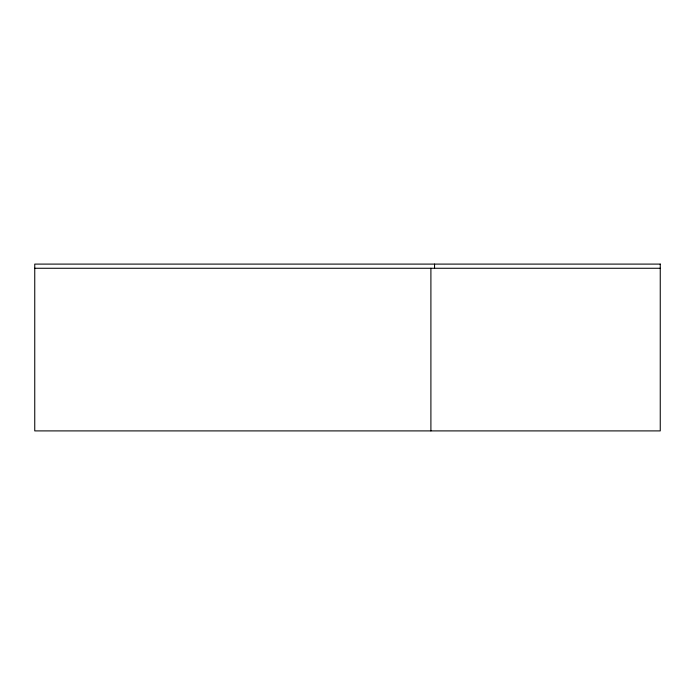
<?xml version="1.0" encoding="UTF-8"?>
<svg xmlns="http://www.w3.org/2000/svg" width="695" height="695" viewBox="0 0 695 695"><rect width="100%" height="100%" fill="white"/><g stroke="black" fill="none" stroke-linecap="round" stroke-linejoin="round"><path stroke-width="1.04" d="M34.75 268.27L660.25 268.27M434.549 264.1L434.549 268.27M430.9 268.27L430.9 430.9M660.25 264.1L34.75 264.1L34.75 430.9L660.25 430.9L660.25 264.1"/></g></svg>
